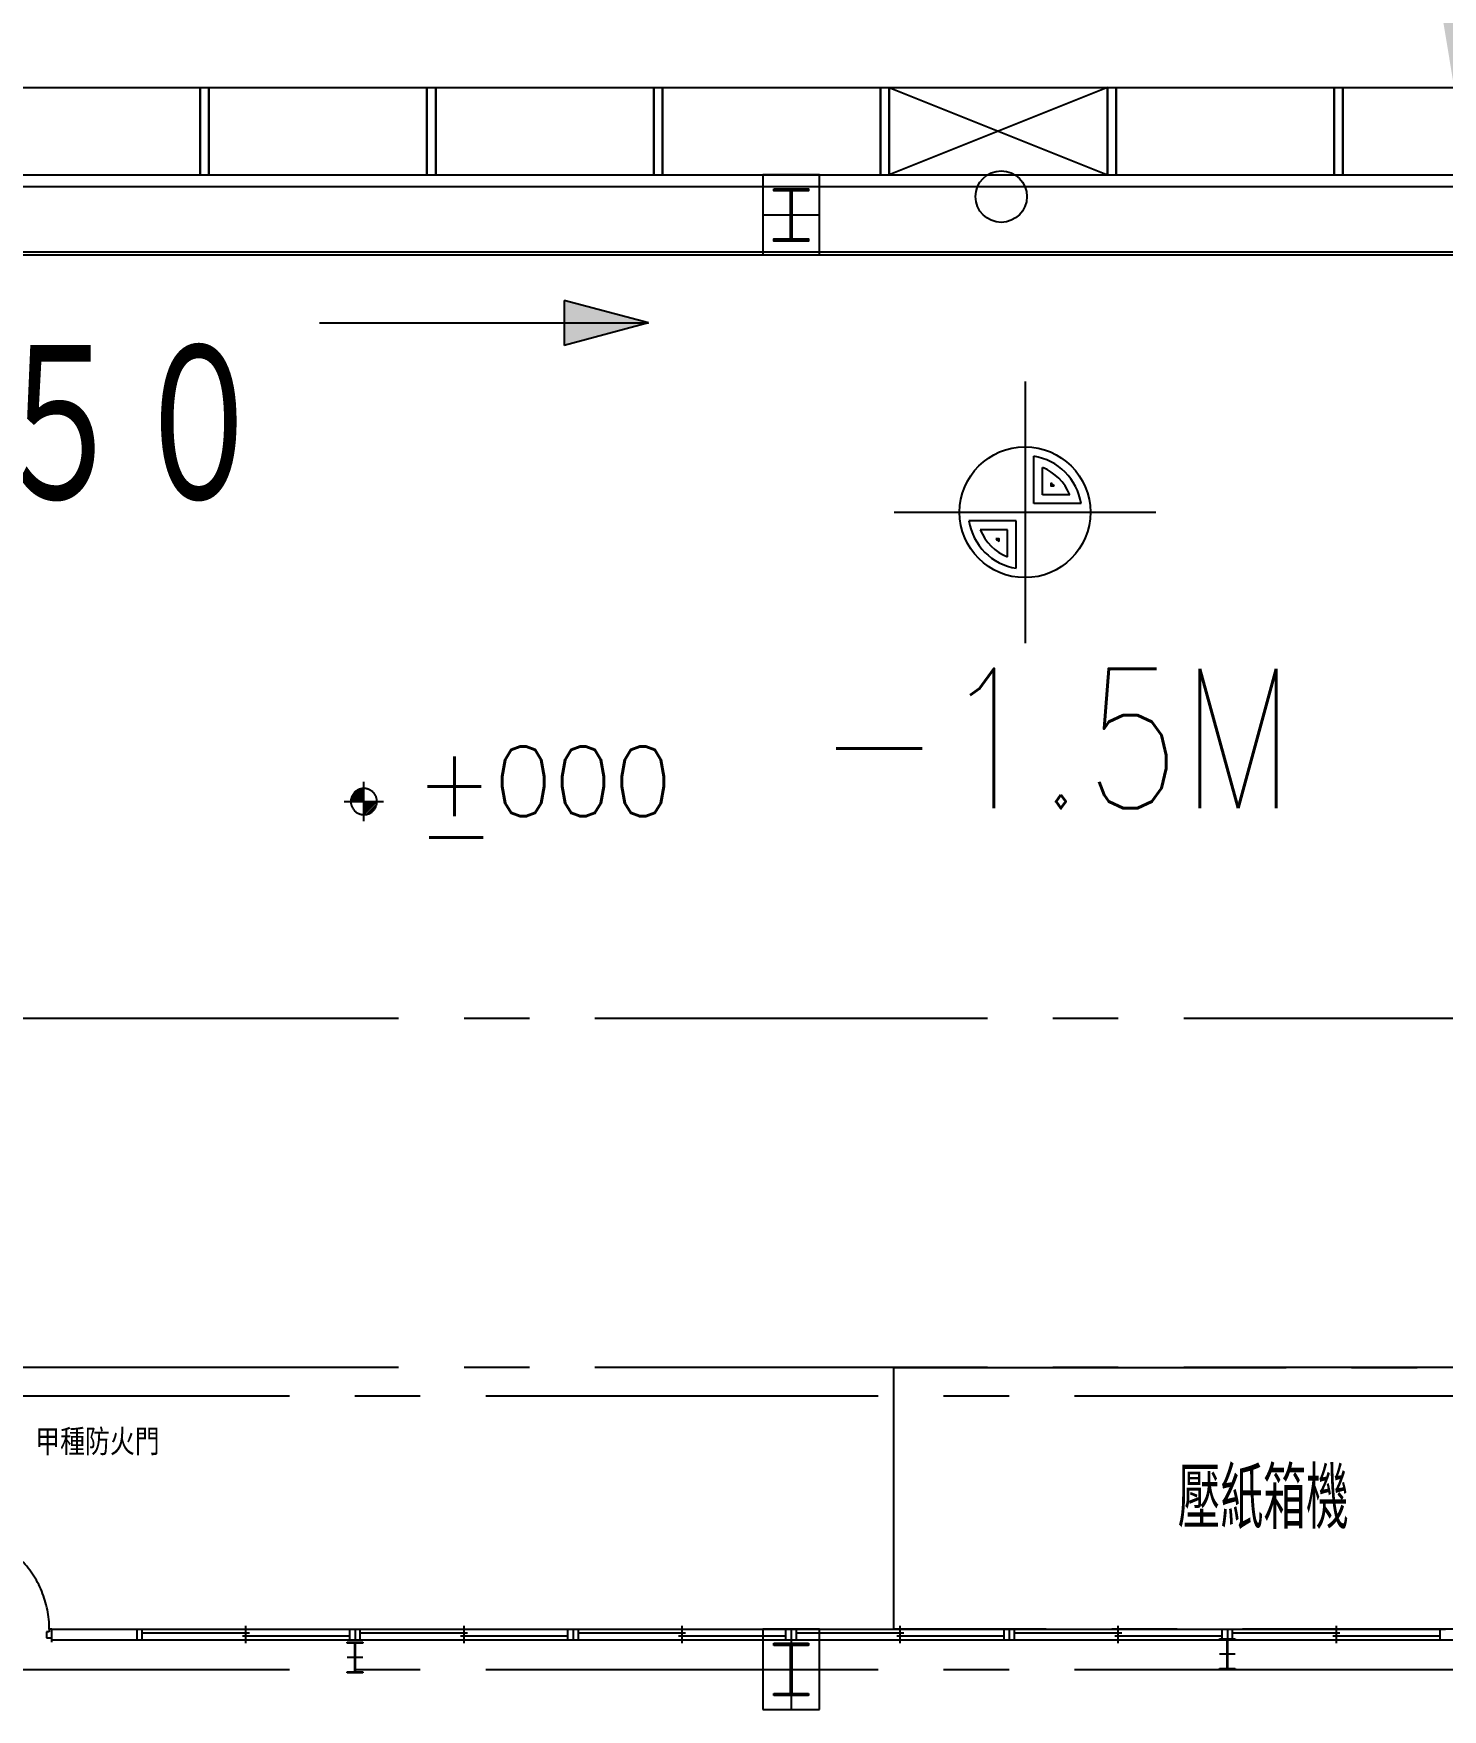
# Model space of a CAD drawing. Extents: x -40736 to 367926, y -65544 to 37405.
# Drawn here: x 350523 to 352138, y -51389 to -49468 of the extents above; entities that cross this region are included whole.
import ezdxf

# ---------------------------------------------------------------- set-up
doc = ezdxf.new("R2010")
doc.units = 0
doc.header["$LTSCALE"] = 600
doc.header["$MEASUREMENT"] = 0
doc.linetypes.add('CENTER2', pattern=[1.125, 0.75, -0.125, 0.125, -0.125])
doc.layers.get('0').update_dxf_attribs({"linetype": 'CONTINUOUS'})
doc.layers.get('DEFPOINTS').update_dxf_attribs({"linetype": 'CONTINUOUS'})
for name, color, linetype in [('1', 1, 'CONTINUOUS'), ('C6', 6, 'CONTINUOUS'), ('底圖', 253, 'CONTINUOUS'), ('重型货架', 5, 'CONTINUOUS')]:
    doc.layers.add(name, color=color, linetype=linetype)
doc.styles.add('AEH', font='SIMPLEX.SHX', dxfattribs={"bigfont": 'AE.SHX'})
doc.styles.add('CHINESET', font='ISOCP.SHX', dxfattribs={"width": 0.7, "bigfont": 'CHINESET.SHX'})
doc.styles.get("Standard").update_dxf_attribs({"font": 'txt.shx', "width": 0.75, "bigfont": 'chineset.shx'})
doc.styles.add('SUNG', font='txt.shx', dxfattribs={"width": 0.8, "bigfont": 'chineset.shx'})
doc.dimstyles.new('a', dxfattribs={"dimtxt": 100, "dimasz": 100, "dimexe": 1.25, "dimexo": 20, "dimtad": 1, "dimdec": 0, "dimdsep": 46, "dimtxsty": 'Standard', "dimcen": 2.5, "dimclrd": 3, "dimclre": 3, "dimclrt": 1, "dimadec": 0, "dimazin": 0, "dimtfac": 1, "dimtdec": 0, "dimtmove": 0, "dimatfit": 3, "dimfxl": 0, "dimarcsym": 0})

# ---------------------------------------------------------------- blocks, each defined once
blk = doc.blocks.new('*X413')
at = {"layer": 'C6', "color": 0}
for p, q in [((11763.7, 29453.8), (11764.5, 29454.6)), ((11763.7, 29452.9), (11765.3, 29454.6)), ((11764.6, 29452.1), (11767.1, 29454.6)), ((11765.5, 29452.1), (11768, 29454.6)), ((11767.3, 29452.1), (11769.8, 29454.6)), ((11768.1, 29452.1), (11770.6, 29454.6)), ((11769.9, 29452.1), (11772.4, 29454.6)), ((11770.8, 29452.1), (11773.3, 29454.6)), ((11772.6, 29452.1), (11775.1, 29454.6)), ((11773.4, 29452.1), (11775.9, 29454.6)), ((11775.2, 29452.1), (11777.7, 29454.6)), ((11776.1, 29452.1), (11778.6, 29454.6)), ((11777.9, 29452.1), (11780.4, 29454.6)), ((11778.7, 29452.1), (11781.2, 29454.6)), ((11780.5, 29452.1), (11783, 29454.6)), ((11781.4, 29452.1), (11783.9, 29454.6)), ((11782.9, 29451.8), (11785.7, 29454.6)), ((11782.9, 29450.9), (11786.5, 29454.6)), ((11782.9, 29449.1), (11784.5, 29450.7)), ((11782.9, 29448.2), (11784.5, 29449.8)), ((11782.9, 29446.5), (11784.5, 29448.1)), ((11782.9, 29445.6), (11784.5, 29447.2)), ((11782.9, 29443.8), (11784.5, 29445.4)), ((11782.9, 29442.9), (11784.5, 29444.5)), ((11782.9, 29441.2), (11784.5, 29442.8)), ((11782.9, 29440.3), (11784.5, 29441.9)), ((11782.9, 29438.5), (11784.5, 29440.1)), ((11782.9, 29437.6), (11784.5, 29439.2)), ((11782.9, 29435.9), (11784.5, 29437.5)), ((11782.9, 29435), (11784.5, 29436.6)), ((11785.8, 29452.1), (11788.3, 29454.6)), ((11786.7, 29452.1), (11789.2, 29454.6)), ((11788.5, 29452.1), (11791, 29454.6)), ((11789.4, 29452.1), (11791.9, 29454.6)), ((11791.1, 29452.1), (11793.6, 29454.6)), ((11792, 29452.1), (11794.5, 29454.6)), ((11793.8, 29452.1), (11796.3, 29454.6)), ((11794.7, 29452.1), (11797.2, 29454.6)), ((11796.4, 29452.1), (11798.9, 29454.6)), ((11797.3, 29452.1), (11799.8, 29454.6)), ((11799.1, 29452.1), (11801.6, 29454.6)), ((11800, 29452.1), (11802.5, 29454.6)), ((11801.7, 29452.1), (11803.7, 29454)), ((11802.6, 29452.1), (11803.7, 29453.1)), ((11782.9, 29433.2), (11784.5, 29434.8)), ((11782.9, 29432.3), (11784.5, 29433.9)), ((11782.9, 29430.6), (11784.5, 29432.2)), ((11782.9, 29429.7), (11784.5, 29431.3)), ((11782.9, 29427.9), (11784.5, 29429.5)), ((11782.9, 29427), (11784.5, 29428.6)), ((11782.9, 29425.3), (11784.5, 29426.9)), ((11782.9, 29424.4), (11784.5, 29426)), ((11782.9, 29422.6), (11784.5, 29424.2)), ((11782.9, 29421.7), (11784.5, 29423.3)), ((11782.9, 29420), (11784.5, 29421.6)), ((11782.9, 29419.1), (11784.5, 29420.7)), ((11782.9, 29417.3), (11784.5, 29418.9)), ((11782.9, 29416.4), (11784.5, 29418)), ((11782.9, 29414.6), (11784.5, 29416.2)), ((11782.9, 29413.8), (11784.5, 29415.4)), ((11782.9, 29412), (11784.5, 29413.6)), ((11782.9, 29411.1), (11784.5, 29412.7)), ((11782.9, 29409.3), (11784.5, 29410.9)), ((11782.9, 29408.5), (11784.5, 29410.1)), ((11782.9, 29406.7), (11784.5, 29408.3)), ((11782.9, 29405.8), (11784.5, 29407.4)), ((11782.9, 29404), (11784.5, 29405.6)), ((11782.9, 29403.2), (11784.5, 29404.8)), ((11782.9, 29401.4), (11784.5, 29403)), ((11782.9, 29400.5), (11784.5, 29402.1)), ((11782.9, 29398.7), (11784.5, 29400.3)), ((11782.9, 29397.9), (11784.5, 29399.5)), ((11763.7, 29395.4), (11765.3, 29397.1)), ((11763.7, 29394.6), (11766.2, 29397.1)), ((11765.4, 29394.6), (11767.9, 29397.1)), ((11766.3, 29394.6), (11768.8, 29397.1)), ((11768.1, 29394.6), (11770.6, 29397.1)), ((11769, 29394.6), (11771.5, 29397.1)), ((11770.7, 29394.6), (11773.2, 29397.1)), ((11771.6, 29394.6), (11774.1, 29397.1)), ((11773.4, 29394.6), (11775.9, 29397.1)), ((11774.3, 29394.6), (11776.8, 29397.1)), ((11776, 29394.6), (11778.5, 29397.1)), ((11776.9, 29394.6), (11779.4, 29397.1)), ((11778.7, 29394.6), (11781.2, 29397.1)), ((11779.6, 29394.6), (11782.1, 29397.1)), ((11781.3, 29394.6), (11784.5, 29397.7)), ((11782.2, 29394.6), (11784.7, 29397.1)), ((11784, 29394.6), (11786.5, 29397.1)), ((11784.9, 29394.6), (11787.4, 29397.1)), ((11786.7, 29394.6), (11789.2, 29397.1)), ((11787.5, 29394.6), (11790, 29397.1)), ((11789.3, 29394.6), (11791.8, 29397.1)), ((11790.2, 29394.6), (11792.7, 29397.1)), ((11792, 29394.6), (11794.5, 29397.1)), ((11792.8, 29394.6), (11795.3, 29397.1)), ((11794.6, 29394.6), (11797.1, 29397.1)), ((11795.5, 29394.6), (11798, 29397.1)), ((11797.3, 29394.6), (11799.8, 29397.1)), ((11798.1, 29394.6), (11800.6, 29397.1)), ((11799.9, 29394.6), (11802.4, 29397.1)), ((11800.8, 29394.6), (11803.3, 29397.1)), ((11802.6, 29394.6), (11803.7, 29395.7)), ((11803.4, 29394.6), (11803.7, 29394.8))]:
    blk.add_line(p, q, dxfattribs=at)
blk = doc.blocks.new('*U537')
at = {"color": 1, "linetype": 'Continuous'}
blk.add_line((-32.5, 0), (32.5, 0), dxfattribs=at)
at = {"color": 1}
blk.add_lwpolyline([(-32.5, -46), (32.5, -46), (32.5, 46), (-32.5, 46)], close=True, dxfattribs=at)
blk.add_lwpolyline([(-20, 30), (20, 30), (20, 27.5), (0.8, 27.5), (0.8, -27.5), (20, -27.5), (20, -30), (-20, -30), (-20, -27.5), (-0.8, -27.5), (-0.8, 27.5), (-20, 27.5), (-20, 30)], dxfattribs=at)
blk.add_blockref('*X413', (-11783.7, -29424.6), dxfattribs=at)
blk = doc.blocks.new('*U538')
at = {"color": 0, "linetype": 'ByBlock', "lineweight": -2}
blk.add_blockref('*U537', (0, -10000), dxfattribs=at)
blk = doc.blocks.new('*U531')
at = {"color": 0}
blk.add_blockref('*U538', (0, 5000), dxfattribs=at)
blk = doc.blocks.new('*U532')
at = {"layer": '1', "color": 0, "linetype": 'ByBlock', "lineweight": -2}
blk.add_blockref('*U531', (3000, 0), dxfattribs=at)
blk = doc.blocks.new('*D636')
at = {"color": 3, "lineweight": -2}
for p, q in [((352284.4, -49079.8), (352150.1, -49079.8)), ((352151.3, -49179.8), (352151.3, -49429.8)), ((352284.4, -49529.8), (352150.1, -49529.8))]:
    blk.add_line(p, q, dxfattribs=at)
at = {"color": 3}
for points in [[(352134.7, -49179.8), (352168, -49179.8), (352151.3, -49079.8)], [(352134.7, -49429.8), (352168, -49429.8), (352151.3, -49529.8)]]:
    blk.add_solid(points, dxfattribs=at)
at = {"layer": 'DEFPOINTS', "color": 0}
for p in [(352304.4, -49079.8), (352151.3, -49529.8), (352304.4, -49529.8)]:
    blk.add_point(p, dxfattribs=at)
at = {"color": 1, "insert": (352100.7, -49304.8), "char_height": 100, "attachment_point": 5, "rotation": 90}
blk.add_mtext('450', dxfattribs=at)
blk = doc.blocks.new('A$C5BA835FB')
at = {"layer": '重型货架', "color": 2, "linetype": 'Continuous'}
for p, q in [((0, 100), (270, 100)), ((0, 100), (0, 0)), ((10, 100), (10, 0)), ((260, 0), (260, 100)), ((270, 0), (270, 100)), ((0, 0), (270, 0))]:
    blk.add_line(p, q, dxfattribs=at)
blk = doc.blocks.new('A$C280033E6')
at = {"layer": '重型货架', "linetype": 'Continuous'}
for p, q in [((-1, 100), (269, 100)), ((-1, 100), (-1, 0)), ((9, 100), (9, 0)), ((259, 0), (259, 100)), ((269, 0), (269, 100)), ((-1, 0), (269, 0))]:
    blk.add_line(p, q, dxfattribs=at)

msp = doc.modelspace()

# ---------------------------------------------------------------- linework, layer by layer
for p, q in [((351503.78957, -49529.79681), (351753.78957, -49629.79681)), ((351753.78957, -49529.79681), (351503.78957, -49629.79681))]:
    msp.add_line(p, q)
at = {"color": 0}
msp.add_lwpolyline([(360437.28956, -32043.29681), (348358.78957, -32043.29681), (348358.78957, -49721.79681), (360437.28956, -49721.79681)], close=True, dxfattribs=at)
msp.add_circle((351632.06794, -49654.91536), 29.47939)
at = {"layer": '底圖', "color": 253}
for p, q in [((337391.29017, -49643.31765), (353391.28837, -49643.31765)), ((337466.29017, -49718.31765), (355466.28837, -49718.31765)), ((351227.65569, -49799.78602), (351131.06311, -49773.90412)), ((351131.06311, -49773.90412), (351131.06311, -49825.66793)), ((350850.49661, -49799.78602), (351227.65569, -49799.78602)), ((351227.65569, -49799.78602), (351131.06311, -49825.66793)), ((351659.3468, -49866.75163), (351659.3468, -50166.75163)), ((351669.3468, -50006.75163), (351669.3468, -49952.52547)), ((351679.3468, -49996.75163), (351679.3468, -49965.51688)), ((351723.57297, -50006.75163), (351669.3468, -50006.75163)), ((351710.58155, -49996.75163), (351679.3468, -49996.75163)), ((351509.3468, -50016.75163), (351809.3468, -50016.75163)), ((351649.3468, -50026.75163), (351595.12063, -50026.75163)), ((351649.3468, -50080.9778), (351649.3468, -50026.75163)), ((351639.3468, -50036.75163), (351608.11205, -50036.75163)), ((351639.3468, -50067.98639), (351639.3468, -50036.75163))]:
    msp.add_line(p, q, dxfattribs=at)
at = {"layer": '底圖', "linetype": 'CENTER2'}
for p, q in [((350886.62396, -50346.39208), (350899.4386, -50333.57744)), ((350887.23034, -50348.43735), (350901.48387, -50334.18383)), ((350887.59661, -50342.76779), (350895.8143, -50334.55009)), ((350889.88199, -50348.43735), (350901.48387, -50336.83548)), ((350892.53364, -50348.43735), (350901.48387, -50339.48713)), ((350901.48387, -50333.43735), (350901.48387, -50325.93735)), ((350901.48387, -50348.43735), (350901.48387, -50333.43735)), ((350878.98387, -50348.43735), (350886.48387, -50348.43735)), ((350886.48387, -50348.43735), (350901.48387, -50348.43735)), ((350895.18529, -50348.43735), (350901.48387, -50342.13878)), ((350897.83694, -50348.43735), (350901.48387, -50344.79043)), ((350900.48859, -50348.43735), (350901.48387, -50347.44208)), ((350901.48387, -50363.43735), (350901.48387, -50348.43735)), ((350901.48387, -50348.43735), (350916.3985, -50348.43735)), ((350901.48387, -50350.09373), (350903.14024, -50348.43735)), ((350901.48387, -50352.74538), (350905.79189, -50348.43735)), ((350901.48387, -50355.39703), (350908.44354, -50348.43735)), ((350901.48387, -50358.04868), (350911.09519, -50348.43735)), ((350901.48387, -50360.70033), (350913.74684, -50348.43735)), ((350901.48387, -50363.35198), (350916.3985, -50348.43735)), ((350904.32088, -50363.16662), (350916.21314, -50351.27436)), ((350908.38209, -50361.75705), (350914.80357, -50355.33558)), ((350916.3985, -50348.43735), (350916.48363, -50348.35222)), ((350916.3985, -50348.43735), (350923.98387, -50348.43735)), ((350901.39874, -50363.43711), (350901.48387, -50363.35198)), ((350901.39874, -50363.43711), (350901.48387, -50363.35198)), ((350901.48387, -50370.93735), (350901.48387, -50363.43735)), ((360391.28956, -50597.33166), (332391.28957, -50597.33166)), ((360391.28956, -50997.33166), (332391.28957, -50997.33166)), ((351508.78957, -50997.33166), (352358.78957, -50997.33166)), ((351508.78957, -51297.33166), (351508.78957, -50997.33166)), ((333491.07, -51029.83166), (361191.28956, -51029.83166)), ((350540.78957, -51300.33166), (350537.78957, -51300.33166)), ((350537.78957, -51300.33166), (350537.78957, -51307.33166)), ((350543.78957, -51297.33166), (350540.78957, -51297.33166)), ((350540.78957, -51297.33166), (350540.78957, -51300.33166)), ((350543.78957, -51297.33166), (350641.28957, -51297.33166)), ((350543.78957, -51312.33166), (350543.78957, -51297.33166)), ((350543.78957, -51307.33166), (350543.78957, -51297.33166)), ((350641.28957, -51297.33166), (350641.28957, -51309.33166)), ((350641.28957, -51297.33166), (350891.28957, -51297.33166)), ((350641.28957, -51297.33166), (350891.28957, -51297.33166)), ((350647.28957, -51309.33166), (350647.28957, -51297.33166)), ((350647.28957, -51301.33166), (350770.28957, -51301.33166)), ((350766.28957, -51313.33166), (350766.28957, -51293.33166)), ((350885.28957, -51309.33166), (350885.28957, -51297.33166)), ((350891.28957, -51297.33166), (350891.28957, -51309.33166)), ((350891.28957, -51297.33166), (350891.28957, -51309.33166)), ((350891.28957, -51297.33166), (351141.28957, -51297.33166)), ((350891.28957, -51297.33166), (351141.28957, -51297.33166)), ((350897.28957, -51309.33166), (350897.28957, -51297.33166)), ((350897.28957, -51301.33166), (351020.28957, -51301.33166)), ((351016.28957, -51313.33166), (351016.28957, -51293.33166)), ((351135.28957, -51309.33166), (351135.28957, -51297.33166)), ((351141.28957, -51297.33166), (351141.28957, -51309.33166)), ((351141.28957, -51297.33166), (351141.28957, -51309.33166)), ((351141.28957, -51297.33166), (351391.28957, -51297.33166)), ((351141.28957, -51297.33166), (351391.28957, -51297.33166)), ((351147.28957, -51309.33166), (351147.28957, -51297.33166)), ((351147.28957, -51301.33166), (351270.28957, -51301.33166)), ((351266.28957, -51313.33166), (351266.28957, -51293.33166)), ((351423.78957, -51297.33166), (351358.78957, -51297.33166)), ((351358.78957, -51297.33166), (351358.78957, -51389.33166)), ((351385.28957, -51309.33166), (351385.28957, -51297.33166)), ((351391.28957, -51297.33166), (351391.28957, -51389.33166)), ((351391.28957, -51297.33166), (351391.28957, -51309.33166)), ((351391.28957, -51297.33166), (351641.28957, -51297.33166)), ((351391.28957, -51297.33166), (351641.28957, -51297.33166)), ((351391.28957, -51297.33166), (351391.28957, -51309.33166)), ((351397.28957, -51309.33166), (351397.28957, -51297.33166)), ((351397.28957, -51301.33166), (351520.28957, -51301.33166)), ((351423.78957, -51389.33166), (351423.78957, -51297.33166)), ((352358.78957, -51297.33166), (351508.78957, -51297.33166)), ((351516.28957, -51313.33166), (351516.28957, -51293.33166)), ((351635.28957, -51309.33166), (351635.28957, -51297.33166)), ((351641.28957, -51297.33166), (351641.28957, -51309.33166)), ((351641.28957, -51297.33166), (351891.28957, -51297.33166)), ((351641.28957, -51297.33166), (351891.28957, -51297.33166)), ((351641.28957, -51297.33166), (351641.28957, -51309.33166)), ((351647.28957, -51309.33166), (351647.28957, -51297.33166)), ((351647.28957, -51301.33166), (351770.28957, -51301.33166)), ((351766.28957, -51313.33166), (351766.28957, -51293.33166)), ((351885.28957, -51309.33166), (351885.28957, -51297.33166)), ((351891.28957, -51297.33166), (351891.28957, -51309.33166)), ((351891.28957, -51297.33166), (352141.28957, -51297.33166)), ((351891.28957, -51297.33166), (352141.28957, -51297.33166)), ((351891.28957, -51297.33166), (351891.28957, -51309.33166)), ((351897.28957, -51309.33166), (351897.28957, -51297.33166)), ((351897.28957, -51301.33166), (352020.28957, -51301.33166)), ((352016.28957, -51313.33166), (352016.28957, -51293.33166)), ((352135.28957, -51309.33166), (352135.28957, -51297.33166)), ((350537.78957, -51307.33166), (350543.78957, -51307.33166)), ((350543.78957, -51309.33166), (350641.28957, -51309.33166)), ((350641.28957, -51309.33166), (350891.28957, -51309.33166)), ((350885.28957, -51305.33166), (350762.28957, -51305.33166)), ((350882.28957, -51312.33166), (350900.28957, -51312.33166)), ((350882.28957, -51313.43166), (350882.28957, -51312.33166)), ((350890.93957, -51313.43166), (350882.28957, -51313.43166)), ((350882.61836, -51313.43166), (350883.71836, -51312.33166)), ((350884.38613, -51313.43166), (350885.48613, -51312.33166)), ((350887.92166, -51313.43166), (350889.02166, -51312.33166)), ((350889.68943, -51313.43166), (350890.78943, -51312.33166)), ((350890.93957, -51346.23166), (350890.93957, -51313.43166)), ((350890.93957, -51315.71706), (350891.63957, -51315.01706)), ((350890.93957, -51317.48483), (350891.63957, -51316.78483)), ((350890.93957, -51321.02036), (350891.63957, -51320.32036)), ((350891.28957, -51309.33166), (351141.28957, -51309.33166)), ((350891.28957, -51312.33166), (350891.28957, -51347.33166)), ((350900.28957, -51313.43166), (350891.63957, -51313.43166)), ((350891.63957, -51313.43166), (350891.63957, -51346.23166)), ((350893.22496, -51313.43166), (350894.32496, -51312.33166)), ((350894.99273, -51313.43166), (350896.09273, -51312.33166)), ((350898.52826, -51313.43166), (350899.62826, -51312.33166)), ((350900.28957, -51312.33166), (350900.28957, -51313.43166)), ((351135.28957, -51305.33166), (351012.28957, -51305.33166)), ((351141.28957, -51309.33166), (351391.28957, -51309.33166)), ((351385.28957, -51305.33166), (351262.28957, -51305.33166)), ((351371.28957, -51314.11971), (351372.07761, -51313.33166)), ((351371.28957, -51315.00359), (351372.9615, -51313.33166)), ((351371.28957, -51313.33166), (351411.28957, -51313.33166)), ((351371.28957, -51315.83166), (351371.28957, -51313.33166)), ((351390.48957, -51315.83166), (351371.28957, -51315.83166)), ((351372.22926, -51315.83166), (351374.72926, -51313.33166)), ((351373.11315, -51315.83166), (351375.61315, -51313.33166)), ((351374.88091, -51315.83166), (351377.38091, -51313.33166)), ((351375.7648, -51315.83166), (351378.2648, -51313.33166)), ((351377.53256, -51315.83166), (351380.03256, -51313.33166)), ((351378.41645, -51315.83166), (351380.91645, -51313.33166)), ((351380.18421, -51315.83166), (351382.68421, -51313.33166)), ((351381.0681, -51315.83166), (351383.5681, -51313.33166)), ((351382.83586, -51315.83166), (351385.33586, -51313.33166)), ((351383.71975, -51315.83166), (351386.21975, -51313.33166)), ((351385.48751, -51315.83166), (351387.98751, -51313.33166)), ((351386.3714, -51315.83166), (351388.8714, -51313.33166)), ((351388.13917, -51315.83166), (351390.63917, -51313.33166)), ((351389.02305, -51315.83166), (351391.52305, -51313.33166)), ((351390.48957, -51316.13291), (351393.29082, -51313.33166)), ((351390.48957, -51317.0168), (351394.1747, -51313.33166)), ((351390.48957, -51370.83166), (351390.48957, -51315.83166)), ((351390.48957, -51318.78456), (351392.08957, -51317.18456)), ((351390.48957, -51319.66845), (351392.08957, -51318.06845)), ((351390.48957, -51321.43621), (351392.08957, -51319.83621)), ((351390.48957, -51322.3201), (351392.08957, -51320.7201)), ((351391.28957, -51309.33166), (352391.28957, -51309.33166)), ((351391.28957, -51309.33166), (351641.28957, -51309.33166)), ((351411.28957, -51315.83166), (351392.08957, -51315.83166)), ((351392.08957, -51315.83166), (351392.08957, -51370.83166)), ((351393.44247, -51315.83166), (351395.94247, -51313.33166)), ((351394.32635, -51315.83166), (351396.82635, -51313.33166)), ((351396.09412, -51315.83166), (351398.59412, -51313.33166)), ((351396.978, -51315.83166), (351399.478, -51313.33166)), ((351398.74577, -51315.83166), (351401.24577, -51313.33166)), ((351399.62965, -51315.83166), (351402.12965, -51313.33166)), ((351401.39742, -51315.83166), (351403.89742, -51313.33166)), ((351402.2813, -51315.83166), (351404.7813, -51313.33166)), ((351404.04907, -51315.83166), (351406.54907, -51313.33166)), ((351404.93295, -51315.83166), (351407.43295, -51313.33166)), ((351406.70072, -51315.83166), (351409.20072, -51313.33166)), ((351407.5846, -51315.83166), (351410.0846, -51313.33166)), ((351409.35237, -51315.83166), (351411.28957, -51313.89447)), ((351410.23625, -51315.83166), (351411.28957, -51314.77835)), ((351411.28957, -51313.33166), (351411.28957, -51315.83166)), ((351635.28957, -51305.33166), (351512.28957, -51305.33166)), ((351641.28957, -51309.33166), (351891.28957, -51309.33166)), ((351885.28957, -51305.33166), (351762.28957, -51305.33166)), ((351882.28957, -51308.33166), (351900.28957, -51308.33166)), ((351882.28957, -51309.43166), (351882.28957, -51308.33166)), ((351890.93957, -51309.43166), (351882.28957, -51309.43166)), ((351882.61836, -51309.43166), (351883.71836, -51308.33166)), ((351884.38613, -51309.43166), (351885.48613, -51308.33166)), ((351887.92166, -51309.43166), (351889.02166, -51308.33166)), ((351889.68943, -51309.43166), (351890.78943, -51308.33166)), ((351890.93957, -51342.23166), (351890.93957, -51309.43166)), ((351890.93957, -51311.71706), (351891.63957, -51311.01706)), ((351890.93957, -51313.48483), (351891.63957, -51312.78483)), ((351890.93957, -51317.02036), (351891.63957, -51316.32036)), ((351890.93957, -51318.78813), (351891.63957, -51318.08813)), ((351891.28957, -51308.33166), (351891.28957, -51343.33166)), ((351891.28957, -51309.33166), (352141.28957, -51309.33166)), ((351900.28957, -51309.43166), (351891.63957, -51309.43166)), ((351891.63957, -51309.43166), (351891.63957, -51342.23166)), ((351893.22496, -51309.43166), (351894.32496, -51308.33166)), ((351894.99273, -51309.43166), (351896.09273, -51308.33166)), ((351898.52826, -51309.43166), (351899.62826, -51308.33166)), ((351900.28957, -51308.33166), (351900.28957, -51309.43166)), ((352135.28957, -51305.33166), (352012.28957, -51305.33166)), ((350900.28957, -51329.83166), (350882.28957, -51329.83166)), ((350890.93957, -51322.78813), (350891.63957, -51322.08813)), ((350890.93957, -51326.32366), (350891.63957, -51325.62366)), ((350890.93957, -51328.09143), (350891.63957, -51327.39143)), ((350890.93957, -51331.62696), (350891.63957, -51330.92696)), ((350890.93957, -51333.39473), (350891.63957, -51332.69473)), ((350890.93957, -51336.93026), (350891.63957, -51336.23026)), ((350890.93957, -51338.69803), (350891.63957, -51337.99803)), ((351390.48957, -51324.08787), (351392.08957, -51322.48787)), ((351390.48957, -51324.97175), (351392.08957, -51323.37175)), ((351390.48957, -51326.73952), (351392.08957, -51325.13952)), ((351390.48957, -51327.6234), (351392.08957, -51326.0234)), ((351390.48957, -51329.39117), (351392.08957, -51327.79117)), ((351390.48957, -51330.27505), (351392.08957, -51328.67505)), ((351390.48957, -51332.04282), (351392.08957, -51330.44282)), ((351390.48957, -51332.9267), (351392.08957, -51331.3267)), ((351390.48957, -51334.69447), (351392.08957, -51333.09447)), ((351390.48957, -51335.57835), (351392.08957, -51333.97835)), ((351390.48957, -51337.34612), (351392.08957, -51335.74612)), ((351390.48957, -51338.23), (351392.08957, -51336.63)), ((351390.48957, -51339.99777), (351392.08957, -51338.39777)), ((351390.48957, -51340.88165), (351392.08957, -51339.28165)), ((351900.28957, -51325.83166), (351882.28957, -51325.83166)), ((351890.93957, -51322.32366), (351891.63957, -51321.62366)), ((351890.93957, -51324.09143), (351891.63957, -51323.39143)), ((351890.93957, -51327.62696), (351891.63957, -51326.92696)), ((351890.93957, -51329.39473), (351891.63957, -51328.69473)), ((351890.93957, -51332.93026), (351891.63957, -51332.23026)), ((351890.93957, -51334.69803), (351891.63957, -51333.99803)), ((351890.93957, -51338.23356), (351891.63957, -51337.53356)), ((351890.93957, -51340.00133), (351891.63957, -51339.30133)), ((333491.07, -51343.33166), (361991.28956, -51343.33166)), ((350882.28957, -51347.33166), (350882.28957, -51346.23166)), ((350882.28957, -51346.23166), (350890.93957, -51346.23166)), ((350900.28957, -51347.33166), (350882.28957, -51347.33166)), ((350882.30593, -51347.33166), (350883.40593, -51346.23166)), ((350885.84147, -51347.33166), (350886.94147, -51346.23166)), ((350887.60923, -51347.33166), (350888.70923, -51346.23166)), ((350890.93957, -51342.23356), (350891.63957, -51341.53356)), ((350890.93957, -51344.00133), (350891.63957, -51343.30133)), ((350891.14477, -51347.33166), (350892.24477, -51346.23166)), ((350891.63957, -51346.23166), (350900.28957, -51346.23166)), ((350892.91253, -51347.33166), (350894.01253, -51346.23166)), ((350896.44807, -51347.33166), (350897.54807, -51346.23166)), ((350898.21583, -51347.33166), (350899.31583, -51346.23166)), ((350900.28957, -51346.23166), (350900.28957, -51347.33166)), ((351358.78957, -51343.33166), (351423.78957, -51343.33166)), ((351390.48957, -51342.64942), (351392.08957, -51341.04942)), ((351390.48957, -51343.5333), (351392.08957, -51341.9333)), ((351390.48957, -51345.30107), (351392.08957, -51343.70107)), ((351390.48957, -51346.18495), (351392.08957, -51344.58495)), ((351390.48957, -51347.95272), (351392.08957, -51346.35272)), ((351390.48957, -51348.8366), (351392.08957, -51347.2366)), ((351390.48957, -51350.60437), (351392.08957, -51349.00437)), ((351390.48957, -51351.48825), (351392.08957, -51349.88825)), ((351390.48957, -51353.25602), (351392.08957, -51351.65602)), ((351390.48957, -51354.1399), (351392.08957, -51352.5399)), ((351390.48957, -51355.90767), (351392.08957, -51354.30767)), ((351390.48957, -51356.79155), (351392.08957, -51355.19155)), ((351390.48957, -51358.55932), (351392.08957, -51356.95932)), ((351390.48957, -51359.4432), (351392.08957, -51357.8432)), ((351390.48957, -51361.21097), (351392.08957, -51359.61097)), ((351882.28957, -51343.33166), (351882.28957, -51342.23166)), ((351882.28957, -51342.23166), (351890.93957, -51342.23166)), ((351900.28957, -51343.33166), (351882.28957, -51343.33166)), ((351882.30593, -51343.33166), (351883.40593, -51342.23166)), ((351885.84147, -51343.33166), (351886.94147, -51342.23166)), ((351887.60923, -51343.33166), (351888.70923, -51342.23166)), ((351891.14477, -51343.33166), (351892.24477, -51342.23166)), ((351891.63957, -51342.23166), (351900.28957, -51342.23166)), ((351892.91253, -51343.33166), (351894.01253, -51342.23166)), ((351896.44807, -51343.33166), (351897.54807, -51342.23166)), ((351898.21583, -51343.33166), (351899.31583, -51342.23166)), ((351900.28957, -51342.23166), (351900.28957, -51343.33166)), ((351371.28957, -51372.45602), (351372.91392, -51370.83166)), ((351371.28957, -51373.33166), (351371.28957, -51370.83166)), ((351371.28957, -51370.83166), (351390.48957, -51370.83166)), ((351411.28957, -51373.33166), (351371.28957, -51373.33166)), ((351371.29781, -51373.33166), (351373.79781, -51370.83166)), ((351373.06557, -51373.33166), (351375.56557, -51370.83166)), ((351373.94946, -51373.33166), (351376.44946, -51370.83166)), ((351375.71722, -51373.33166), (351378.21722, -51370.83166)), ((351376.60111, -51373.33166), (351379.10111, -51370.83166)), ((351378.36887, -51373.33166), (351380.86887, -51370.83166)), ((351379.25276, -51373.33166), (351381.75276, -51370.83166)), ((351381.02052, -51373.33166), (351383.52052, -51370.83166)), ((351381.90441, -51373.33166), (351384.40441, -51370.83166)), ((351383.67217, -51373.33166), (351386.17217, -51370.83166)), ((351384.55606, -51373.33166), (351387.05606, -51370.83166)), ((351386.32382, -51373.33166), (351388.82382, -51370.83166)), ((351387.20771, -51373.33166), (351389.70771, -51370.83166)), ((351388.97547, -51373.33166), (351392.08957, -51370.21757)), ((351389.85936, -51373.33166), (351392.35936, -51370.83166)), ((351390.48957, -51362.09485), (351392.08957, -51360.49485)), ((351390.48957, -51363.86262), (351392.08957, -51362.26262)), ((351390.48957, -51364.7465), (351392.08957, -51363.1465)), ((351390.48957, -51366.51427), (351392.08957, -51364.91427)), ((351390.48957, -51367.39816), (351392.08957, -51365.79816)), ((351390.48957, -51369.16592), (351392.08957, -51367.56592)), ((351390.48957, -51370.04981), (351392.08957, -51368.44981)), ((351391.62712, -51373.33166), (351394.12712, -51370.83166)), ((351392.08957, -51370.83166), (351411.28957, -51370.83166)), ((351392.51101, -51373.33166), (351395.01101, -51370.83166)), ((351394.27878, -51373.33166), (351396.77878, -51370.83166)), ((351395.16266, -51373.33166), (351397.66266, -51370.83166)), ((351396.93043, -51373.33166), (351399.43043, -51370.83166)), ((351397.81431, -51373.33166), (351400.31431, -51370.83166)), ((351399.58208, -51373.33166), (351402.08208, -51370.83166)), ((351400.46596, -51373.33166), (351402.96596, -51370.83166)), ((351402.23373, -51373.33166), (351404.73373, -51370.83166)), ((351403.11761, -51373.33166), (351405.61761, -51370.83166)), ((351404.88538, -51373.33166), (351407.38538, -51370.83166)), ((351405.76926, -51373.33166), (351408.26926, -51370.83166)), ((351407.53703, -51373.33166), (351410.03703, -51370.83166)), ((351408.42091, -51373.33166), (351410.92091, -51370.83166)), ((351410.18868, -51373.33166), (351411.28957, -51372.23078)), ((351411.07256, -51373.33166), (351411.28957, -51373.11466)), ((351411.28957, -51370.83166), (351411.28957, -51373.33166)), ((351358.78957, -51389.33166), (351423.78957, -51389.33166))]:
    msp.add_line(p, q, dxfattribs=at)
at = {"layer": '底圖', "color": 253}
for points in [[(351692.88782, -49986.75163), (351689.3468, -49986.75163), (351689.3468, -49983.21062)], [(351625.80578, -50046.75163), (351629.3468, -50046.75163), (351629.3468, -50050.29265)]]:
    msp.add_lwpolyline(points, dxfattribs=at)
msp.add_circle((351659.3468, -50016.75163), 75, dxfattribs=at)
for radius, start, end in [(65, 8.849883, 81.15012), (55, 21.323687, 68.676316), (45, 41.810317, 48.189686), (65, 188.849881, 261.150125), (55, 201.323692, 248.676314), (45, 221.810311, 228.189681)]:
    msp.add_arc((351659.3468, -50016.75163), radius, start, end, dxfattribs=at)
at = {"layer": '底圖', "linetype": 'CENTER2'}
for centre, major_axis, start_param, end_param in [((350901.48387, -50348.43735), (10.6066, 10.6066), 0.7853981634, 2.3561944902), ((350901.48387, -50348.43735), (-10.6066, 10.6066), 3.926990817, 5.4977871438), ((350901.48387, -50348.43735), (10.6066, 10.6066), 2.3561944902, 3.926990817), ((350901.48387, -50348.43735), (10.6066, 10.6066), 3.9213154478, 5.4977871438), ((350426.78957, -51297.33166), (80.61017, 80.61017), 5.4977871438, 7.0685834706)]:
    msp.add_ellipse(centre, major_axis=major_axis, ratio=1, start_param=start_param, end_param=end_param, dxfattribs=at)
at = {"layer": '底圖', "color": 253}
msp.add_solid([(351131.06311, -49773.90412), (351131.06311, -49825.66793), (351227.65569, -49799.78602)], dxfattribs=at)

# ---------------------------------------------------------------- block references
for p in [(351493.78954, -49629.79677), (351753.78954, -49629.79677), (352013.78954, -49629.79677)]:
    msp.add_blockref('A$C5BA835FB', p)
at = {"layer": '1', "color": 0}
msp.add_blockref('*U532', (348391.28957, -44675.79681), dxfattribs=at)
at = {"layer": '重型货架', "linetype": 'Continuous'}
msp.add_blockref('A$C5BA835FB', (350453.78954, -49629.79677), dxfattribs=at)
at = {"layer": '重型货架', "color": 0, "linetype": 'Continuous'}
for name, p in [('A$C280033E6', (350454.78886, -49629.79699)), ('A$C5BA835FB', (350713.78954, -49629.79677)), ('A$C280033E6', (350714.78886, -49629.79699)), ('A$C5BA835FB', (350973.78954, -49629.79677)), ('A$C280033E6', (350974.78886, -49629.79699)), ('A$C5BA835FB', (351233.78954, -49629.79677)), ('A$C280033E6', (351234.78886, -49629.79699)), ('A$C280033E6', (351494.78886, -49629.79699)), ('A$C280033E6', (351754.78886, -49629.79699)), ('A$C280033E6', (352014.78886, -49629.79699))]:
    msp.add_blockref(name, p, dxfattribs=at)

# ---------------------------------------------------------------- texts
at = {"linetype": 'Continuous', "style": 'AEH'}
for s, height, p in [('+000', 80, (350960.64192, -50365.33965)), ('-', 80, (350962.74171, -50423.74024)), ('甲種防火門', 30, (350524.75315, -51097.82659))]:
    msp.add_text(s, height=height, dxfattribs=at).set_placement(p)
at = {"layer": '底圖', "color": 253, "style": 'SUNG', "width": 0.8}
for s, height, p in [('洩水坡度１／２５０', 200, (349352.17912, -50020.68649)), ('-1.5M', 160, (351420.77317, -50356.11108))]:
    msp.add_text(s, height=height, dxfattribs=at).set_placement(p)
at = {"layer": '底圖', "linetype": 'CENTER2', "style": 'CHINESET', "width": 0.7}
msp.add_text('壓紙箱機', height=70, dxfattribs=at).set_placement((351834.41973, -51182.27429))

# ---------------------------------------------------------------- dimensions: what is measured, and where the dimension line sits
dim = msp.add_linear_dim(base=(352151.32508, -49529.79681), p1=(352304.38689, -49079.79681), p2=(352304.38689, -49529.79681), angle=90, dimstyle='a', override={"dimarcsym": 1})
dim.commit()
dim.dimension.update_dxf_attribs({"geometry": '*D636', "text_midpoint": (352100.70008, -49304.79681)})

doc.saveas('drawing.dxf')
